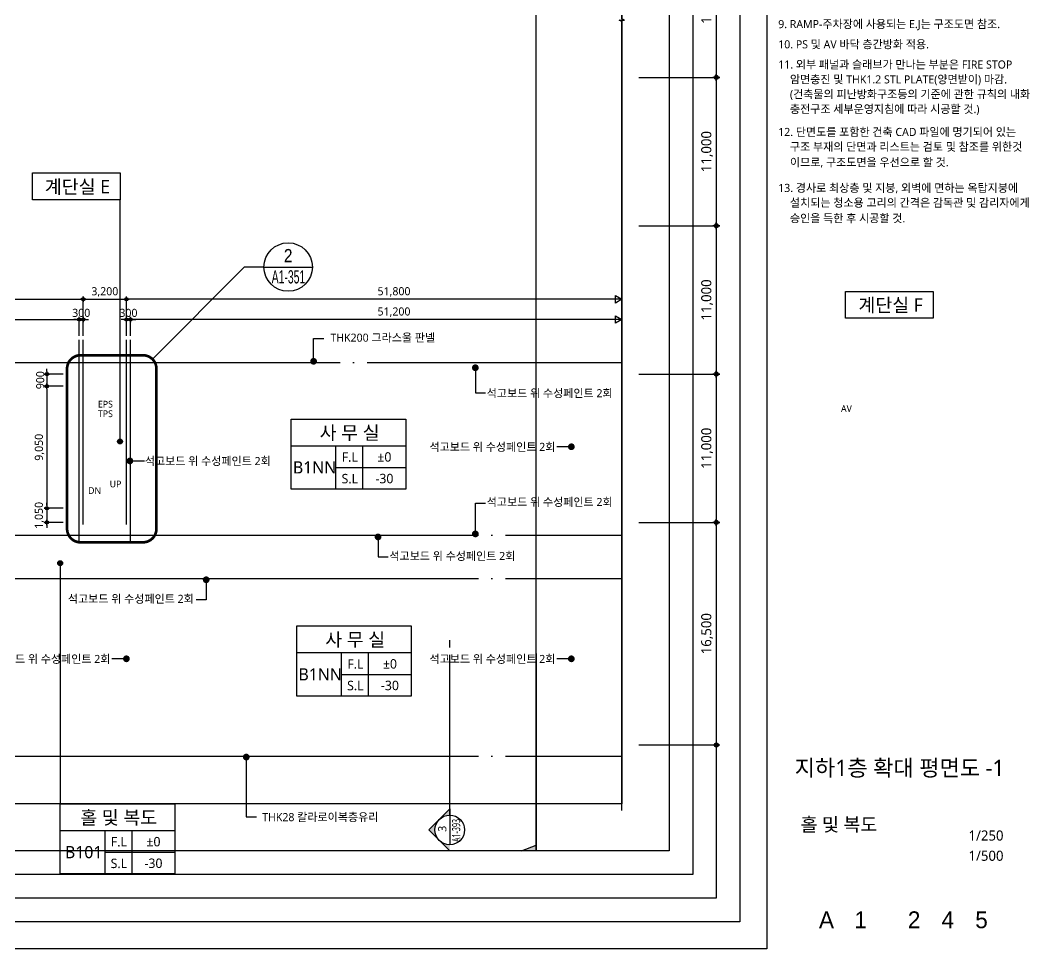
# Model space of a CAD drawing. Header units: millimetres. Extents: x 45782458 to 46215946, y 191740 to 1509539.
# Drawn here: x 45922352 to 45997585, y 1055740 to 1124590 of the extents above; entities that cross this region are included whole.
import ezdxf
from ezdxf.enums import TextEntityAlignment as Align

# ---------------------------------------------------------------- set-up
doc = ezdxf.new("R2010")
doc.units = ezdxf.units.MM
doc.header["$LTSCALE"] = 1000
doc.header["$MEASUREMENT"] = 0
doc.header["$PDSIZE"] = -10
for name, pattern in [('ACAD_ISO03W100', [30, 12, -18]), ('CEN', [62, 60, -1, 0, -1]), ('SYM$0$DASHDOT', [1, 0.5, -0.25, 0, -0.25])]:
    doc.linetypes.add(name, pattern=pattern)
doc.layers.get('0').update_dxf_attribs({"linetype": 'CONTINUOUS'})
doc.layers.get('Defpoints').update_dxf_attribs({"color": 171, "linetype": 'CONTINUOUS'})
for name, color, linetype in [('cen', 14, 'CONTINUOUS'), ('Center(AR)', 30, 'CEN'), ('DIM', 7, 'CONTINUOUS'), ('LED', 7, 'CONTINUOUS'), ('NDIM', 7, 'CONTINUOUS'), ('SYM', 7, 'CONTINUOUS'), ('TEXT(MIN)', 7, 'CONTINUOUS'), ('TEXT(노트)', 7, 'CONTINUOUS'), ('TEXT(실명)', 3, 'CONTINUOUS'), ('TEXT-TITLE', 6, 'CONTINUOUS'), ('TEXT-기입', 6, 'CONTINUOUS'), ('TITLE', 7, 'CONTINUOUS'), ('구간정리', 6, 'CONTINUOUS'), ('구간정리-TEXT', 3, 'CONTINUOUS')]:
    doc.layers.add(name, color=color, linetype=linetype)
doc.layers.add('VE변경사항적용-20220616', color=10, linetype='CONTINUOUS', plot=False)
doc.styles.add('CGS', font='cgse', dxfattribs={"bigfont": 'cgs'})
doc.styles.add('SYM$0$ARIAL', font='arial.ttf')
doc.styles.add('SYM$0$돋움', font='', dxfattribs={"width": 0.9})
doc.styles.add('TE', font='malgun_0.ttf')
doc.styles.add('나눔바른고딕', font='NanumBarunGothic.ttf')
doc.styles.get('SYM$0$돋움').set_extended_font_data('Dotum')
doc.dimstyles.new('BA', dxfattribs={"dimscale": 500, "dimtxt": 3, "dimasz": 1, "dimexe": 1, "dimexo": 5, "dimgap": 0.9, "dimtad": 1, "dimdec": 0, "dimdsep": 46, "dimlunit": 6, "dimtxsty": 'TE', "dimblk": 'DDD', "dimcen": 2.5, "dimclrd": 256, "dimclre": 256, "dimclrt": 3, "dimazin": 2, "dimtfac": 1, "dimtdec": 0, "dimtix": 1, "dimtmove": 2, "dimatfit": 3, "dimldrblk": 'DDD', "dimfxl": 1, "dimtolj": 1, "dimtzin": 0, "dimarcsym": 2})
doc.dimstyles.new('NDIM 1200', dxfattribs={"dimscale": 500, "dimtxt": 3, "dimasz": 1, "dimexe": 2, "dimexo": 2, "dimgap": 1, "dimtad": 1, "dimdec": 0, "dimdsep": 46, "dimtxsty": 'CGS', "dimblk": 'DOT0', "dimcen": 1, "dimdle": 8, "dimclrd": 2, "dimclre": 2, "dimclrt": 2, "dimadec": 0, "dimazin": 0, "dimtfac": 1, "dimtdec": 0, "dimtix": 1, "dimtmove": 2, "dimatfit": 3, "dimldrblk": 'DOT0', "dimfxl": 1, "dimtolj": 1, "dimtzin": 0, "dimlwd": -1, "dimlwe": -1, "dimarcsym": 0})

# ---------------------------------------------------------------- blocks, each defined once
blk = doc.blocks.new('A$C51E23882')
at = {"layer": 'TITLE'}
blk.add_lwpolyline([(8500, 0), (0, 0), (0, 5200), (8500, 5200)], close=True, dxfattribs=at)
for points in [[(8500, 3200), (0, 3200)], [(3300, 3200), (3300, 0)], [(5300, 3200), (5300, 0)], [(3300, 1600), (8500, 1600)]]:
    blk.add_lwpolyline(points, dxfattribs=at)
at = {"layer": 'TITLE', "style": '나눔바른고딕'}
for s, p in [('F.L', (4352, 2378)), ('S.L', (4352, 778))]:
    blk.add_text(s, height=700, dxfattribs=at).set_placement(p, align=Align.MIDDLE)
blk = doc.blocks.new('A$C31C7260E')
at = {"layer": 'TITLE'}
for points in [[(0, 0), (0, 4000), (13000, 4000), (13000, 0)], [(13000, 0), (0, 0)]]:
    blk.add_lwpolyline(points, dxfattribs=at)
blk = doc.blocks.new('DDD')
at = {"layer": 'DIM', "color": 0}
for p, q in [((-1, 0), (1, 0)), ((0, -1), (0, 1))]:
    blk.add_line(p, q, dxfattribs=at)
for radius in [0.6, 0.3]:
    blk.add_circle((0, 0), radius, dxfattribs=at)
blk = doc.blocks.new('*D525')
at = {"layer": 'Defpoints', "color": 0, "ltscale": 0.4, "transparency": 16777216}
for p in [(45966972, 1087351), (45966972, 1070851), (45973972, 1070851)]:
    blk.add_point(p, dxfattribs=at)
at = {"layer": 'NDIM', "lineweight": -2, "ltscale": 0.4, "transparency": 16777216}
for p, q in [((45968222, 1087351), (45974222, 1087351)), ((45973972, 1087101), (45973972, 1071101)), ((45968222, 1070851), (45974222, 1070851))]:
    blk.add_line(p, q, dxfattribs=at)
at = {"layer": 'NDIM', "lineweight": -2, "ltscale": 0.4, "transparency": 16777216, "xscale": 250, "yscale": 250, "zscale": 250}
for p, rotation in [((45973972, 1087351), 90), ((45973972, 1070851), 270)]:
    blk.add_blockref('DDD', p, dxfattribs=dict(at, rotation=rotation))
at = {"layer": 'NDIM', "color": 3, "ltscale": 0.4, "transparency": 16777216, "insert": (45973295, 1079101), "char_height": 750, "attachment_point": 5, "rotation": 90, "style": 'TE'}
blk.add_mtext('\\A1;16,500', dxfattribs=at)
blk = doc.blocks.new('*D526')
at = {"layer": 'Defpoints', "color": 0, "ltscale": 0.4, "transparency": 16777216}
for p in [(45966972, 1098351), (45966972, 1087351), (45973972, 1087351)]:
    blk.add_point(p, dxfattribs=at)
at = {"layer": 'NDIM', "lineweight": -2, "ltscale": 0.4, "transparency": 16777216}
for p, q in [((45968222, 1098351), (45974222, 1098351)), ((45973972, 1098101), (45973972, 1087601)), ((45968222, 1087351), (45974222, 1087351))]:
    blk.add_line(p, q, dxfattribs=at)
at = {"layer": 'NDIM', "lineweight": -2, "ltscale": 0.4, "transparency": 16777216, "xscale": 250, "yscale": 250, "zscale": 250}
for p, rotation in [((45973972, 1098351), 90), ((45973972, 1087351), 270)]:
    blk.add_blockref('DDD', p, dxfattribs=dict(at, rotation=rotation))
at = {"layer": 'NDIM', "color": 3, "ltscale": 0.4, "transparency": 16777216, "insert": (45973295, 1092851), "char_height": 750, "attachment_point": 5, "rotation": 90, "style": 'TE'}
blk.add_mtext('\\A1;11,000', dxfattribs=at)
blk = doc.blocks.new('*D527')
at = {"layer": 'Defpoints', "color": 0, "ltscale": 0.4, "transparency": 16777216}
for p in [(45966972, 1109351), (45966972, 1098351), (45973972, 1098351)]:
    blk.add_point(p, dxfattribs=at)
at = {"layer": 'NDIM', "lineweight": -2, "ltscale": 0.4, "transparency": 16777216}
for p, q in [((45968222, 1109351), (45974222, 1109351)), ((45973972, 1109101), (45973972, 1098601)), ((45968222, 1098351), (45974222, 1098351))]:
    blk.add_line(p, q, dxfattribs=at)
at = {"layer": 'NDIM', "lineweight": -2, "ltscale": 0.4, "transparency": 16777216, "xscale": 250, "yscale": 250, "zscale": 250}
for p, rotation in [((45973972, 1109351), 90), ((45973972, 1098351), 270)]:
    blk.add_blockref('DDD', p, dxfattribs=dict(at, rotation=rotation))
at = {"layer": 'NDIM', "color": 3, "ltscale": 0.4, "transparency": 16777216, "insert": (45973295, 1103851), "char_height": 750, "attachment_point": 5, "rotation": 90, "style": 'TE'}
blk.add_mtext('\\A1;11,000', dxfattribs=at)
blk = doc.blocks.new('*D528')
at = {"layer": 'Defpoints', "color": 0, "ltscale": 0.4, "transparency": 16777216}
for p in [(45966972, 1120351), (45966972, 1109351), (45973972, 1109351)]:
    blk.add_point(p, dxfattribs=at)
at = {"layer": 'NDIM', "lineweight": -2, "ltscale": 0.4, "transparency": 16777216}
for p, q in [((45968222, 1120351), (45974222, 1120351)), ((45973972, 1120101), (45973972, 1109601)), ((45968222, 1109351), (45974222, 1109351))]:
    blk.add_line(p, q, dxfattribs=at)
at = {"layer": 'NDIM', "lineweight": -2, "ltscale": 0.4, "transparency": 16777216, "xscale": 250, "yscale": 250, "zscale": 250}
for p, rotation in [((45973972, 1120351), 90), ((45973972, 1109351), 270)]:
    blk.add_blockref('DDD', p, dxfattribs=dict(at, rotation=rotation))
at = {"layer": 'NDIM', "color": 3, "ltscale": 0.4, "transparency": 16777216, "insert": (45973295, 1114851), "char_height": 750, "attachment_point": 5, "rotation": 90, "style": 'TE'}
blk.add_mtext('\\A1;11,000', dxfattribs=at)
blk = doc.blocks.new('*D529')
at = {"layer": 'Defpoints', "color": 0, "ltscale": 0.4, "transparency": 16777216}
for p in [(45966972, 1131351), (45966972, 1120351), (45973972, 1120351)]:
    blk.add_point(p, dxfattribs=at)
at = {"layer": 'NDIM', "lineweight": -2, "ltscale": 0.4, "transparency": 16777216}
for p, q in [((45968222, 1131351), (45974222, 1131351)), ((45973972, 1131101), (45973972, 1120601)), ((45968222, 1120351), (45974222, 1120351))]:
    blk.add_line(p, q, dxfattribs=at)
at = {"layer": 'NDIM', "lineweight": -2, "ltscale": 0.4, "transparency": 16777216, "xscale": 250, "yscale": 250, "zscale": 250}
for p, rotation in [((45973972, 1131351), 90), ((45973972, 1120351), 270)]:
    blk.add_blockref('DDD', p, dxfattribs=dict(at, rotation=rotation))
at = {"layer": 'NDIM', "color": 3, "ltscale": 0.4, "transparency": 16777216, "insert": (45973295, 1125851), "char_height": 750, "attachment_point": 5, "rotation": 90, "style": 'TE'}
blk.add_mtext('\\A1;11,000', dxfattribs=at)
blk = doc.blocks.new('*D651')
at = {"layer": 'Defpoints', "color": 0, "ltscale": 0.4, "transparency": 16777216}
for p in [(45927022, 1103901), (45897972, 1100901), (45927022, 1100901)]:
    blk.add_point(p, dxfattribs=at)
at = {"layer": 'NDIM', "lineweight": -2, "ltscale": 0.4, "transparency": 16777216}
for p, q in [((45897972, 1101201), (45897972, 1104101)), ((45898172, 1103901), (45926822, 1103901)), ((45927022, 1101201), (45927022, 1104101))]:
    blk.add_line(p, q, dxfattribs=at)
at = {"layer": 'NDIM', "lineweight": -2, "ltscale": 0.4, "transparency": 16777216, "xscale": 200, "yscale": 200, "zscale": 200, "rotation": 180}
blk.add_blockref('DDD', (45897972, 1103901), dxfattribs=at)
at = {"layer": 'NDIM', "lineweight": -2, "ltscale": 0.4, "transparency": 16777216, "xscale": 200, "yscale": 200, "zscale": 200}
blk.add_blockref('DDD', (45927022, 1103901), dxfattribs=at)
at = {"layer": 'NDIM', "color": 3, "ltscale": 0.4, "transparency": 16777216, "insert": (45912497, 1104442), "char_height": 600, "attachment_point": 5, "style": 'TE'}
blk.add_mtext('\\A1;29,050', dxfattribs=at)
blk = doc.blocks.new('*D653')
at = {"layer": 'Defpoints', "color": 0, "ltscale": 0.4, "transparency": 16777216}
for p in [(45926722, 1102401), (45904422, 1100901), (45926722, 1100901)]:
    blk.add_point(p, dxfattribs=at)
at = {"layer": 'NDIM', "lineweight": -2, "ltscale": 0.4, "transparency": 16777216}
for p, q in [((45904422, 1101201), (45904422, 1102601)), ((45904622, 1102401), (45926522, 1102401)), ((45926722, 1101201), (45926722, 1102601))]:
    blk.add_line(p, q, dxfattribs=at)
at = {"layer": 'NDIM', "lineweight": -2, "ltscale": 0.4, "transparency": 16777216, "xscale": 200, "yscale": 200, "zscale": 200, "rotation": 180}
blk.add_blockref('DDD', (45904422, 1102401), dxfattribs=at)
at = {"layer": 'NDIM', "lineweight": -2, "ltscale": 0.4, "transparency": 16777216, "xscale": 200, "yscale": 200, "zscale": 200}
blk.add_blockref('DDD', (45926722, 1102401), dxfattribs=at)
at = {"layer": 'NDIM', "color": 3, "ltscale": 0.4, "transparency": 16777216, "insert": (45915572, 1102942), "char_height": 600, "attachment_point": 5, "style": 'TE'}
blk.add_mtext('\\A1;22,300', dxfattribs=at)
blk = doc.blocks.new('*D654')
at = {"layer": 'Defpoints', "color": 0, "ltscale": 0.4, "transparency": 16777216}
for p in [(45927022, 1102401), (45926722, 1100901), (45927022, 1100901)]:
    blk.add_point(p, dxfattribs=at)
at = {"layer": 'NDIM', "lineweight": -2, "ltscale": 0.4, "transparency": 16777216}
for p, q in [((45926522, 1102401), (45926322, 1102401)), ((45926722, 1101201), (45926722, 1102601)), ((45926722, 1102401), (45927022, 1102401)), ((45927022, 1101201), (45927022, 1102601)), ((45927222, 1102401), (45927422, 1102401))]:
    blk.add_line(p, q, dxfattribs=at)
at = {"layer": 'NDIM', "lineweight": -2, "ltscale": 0.4, "transparency": 16777216, "xscale": 200, "yscale": 200, "zscale": 200}
blk.add_blockref('DDD', (45926722, 1102401), dxfattribs=at)
at = {"layer": 'NDIM', "lineweight": -2, "ltscale": 0.4, "transparency": 16777216, "xscale": 200, "yscale": 200, "zscale": 200, "rotation": 180}
blk.add_blockref('DDD', (45927022, 1102401), dxfattribs=at)
at = {"layer": 'NDIM', "color": 3, "ltscale": 0.4, "transparency": 16777216, "insert": (45926872, 1102891), "char_height": 600, "attachment_point": 5, "style": 'TE'}
blk.add_mtext('\\A1;300', dxfattribs=at)
blk = doc.blocks.new('*D655')
at = {"layer": 'Defpoints', "color": 0, "ltscale": 0.4, "transparency": 16777216}
for p in [(45930222, 1103901), (45927022, 1100901), (45930222, 1100901)]:
    blk.add_point(p, dxfattribs=at)
at = {"layer": 'NDIM', "lineweight": -2, "ltscale": 0.4, "transparency": 16777216}
for p, q in [((45927022, 1101201), (45927022, 1104101)), ((45927222, 1103901), (45930022, 1103901)), ((45930222, 1101201), (45930222, 1104101))]:
    blk.add_line(p, q, dxfattribs=at)
at = {"layer": 'NDIM', "lineweight": -2, "ltscale": 0.4, "transparency": 16777216, "xscale": 200, "yscale": 200, "zscale": 200, "rotation": 180}
blk.add_blockref('DDD', (45927022, 1103901), dxfattribs=at)
at = {"layer": 'NDIM', "lineweight": -2, "ltscale": 0.4, "transparency": 16777216, "xscale": 200, "yscale": 200, "zscale": 200}
blk.add_blockref('DDD', (45930222, 1103901), dxfattribs=at)
at = {"layer": 'NDIM', "color": 3, "ltscale": 0.4, "transparency": 16777216, "insert": (45928622, 1104442), "char_height": 600, "attachment_point": 5, "style": 'TE'}
blk.add_mtext('\\A1;3,200', dxfattribs=at)
blk = doc.blocks.new('*D656')
at = {"layer": 'Defpoints', "color": 0, "ltscale": 0.4, "transparency": 16777216}
for p in [(45930522, 1102401), (45930222, 1100901), (45930522, 1100901)]:
    blk.add_point(p, dxfattribs=at)
at = {"layer": 'NDIM', "lineweight": -2, "ltscale": 0.4, "transparency": 16777216}
for p, q in [((45930022, 1102401), (45929822, 1102401)), ((45930222, 1101201), (45930222, 1102601)), ((45930222, 1102401), (45930522, 1102401)), ((45930522, 1101201), (45930522, 1102601)), ((45930722, 1102401), (45930922, 1102401))]:
    blk.add_line(p, q, dxfattribs=at)
at = {"layer": 'NDIM', "lineweight": -2, "ltscale": 0.4, "transparency": 16777216, "xscale": 200, "yscale": 200, "zscale": 200}
blk.add_blockref('DDD', (45930222, 1102401), dxfattribs=at)
at = {"layer": 'NDIM', "lineweight": -2, "ltscale": 0.4, "transparency": 16777216, "xscale": 200, "yscale": 200, "zscale": 200, "rotation": 180}
blk.add_blockref('DDD', (45930522, 1102401), dxfattribs=at)
at = {"layer": 'NDIM', "color": 3, "ltscale": 0.4, "transparency": 16777216, "insert": (45930372, 1102891), "char_height": 600, "attachment_point": 5, "style": 'TE'}
blk.add_mtext('\\A1;300', dxfattribs=at)
blk = doc.blocks.new('sadnjfknkfggfhfgh')
at = {"layer": 'TEXT(MIN)'}
for points in [[(43152817, 1561090), (43187500, 1561090)], [(43158517, 1561090), (43158517, 1538590)], [(43169917, 1561090), (43169917, 1538590)], [(43175917, 1561090), (43175917, 1538590)], [(43181917, 1561090), (43181917, 1538590)], [(43152817, 1558590), (43187500, 1558590)], [(43152817, 1556090), (43187500, 1556090)], [(43152817, 1553590), (43187500, 1553590)], [(43152817, 1551090), (43187500, 1551090)], [(43152817, 1548590), (43187500, 1548590)], [(43152817, 1546090), (43187500, 1546090)], [(43152817, 1543590), (43187500, 1543590)], [(43152817, 1541090), (43187500, 1541090)], [(43152817, 1538590), (43187500, 1538590)]]:
    blk.add_lwpolyline(points, dxfattribs=at)
at = {"layer": 'VE변경사항적용-20220616', "linetype": 'ACAD_ISO03W100'}
for points in [[(43169553, 1561457, 0.5205671), (43170553, 1561457, 0.5205671), (43171553, 1561457, 0.5205671), (43172553, 1561457, 0.5205671), (43173553, 1561457, 0.5205671), (43174553, 1561457, 0.5205671), (43175553, 1561457, 0.5205671), (43176324, 1561686, 0.5205671), (43176324, 1562686, 0.5205671), (43176324, 1563686, 0.5205671), (43175411, 1563773, 0.5205671), (43174411, 1563773, 0.5205671), (43173411, 1563773, 0.5205671), (43172411, 1563773, 0.5205671), (43171411, 1563773, 0.5205671), (43170411, 1563773, 0.5205671), (43169553, 1563630, 0.5205671), (43169553, 1562630, 0.5205671)], [(43176283, 1538961, 0.5205671), (43177283, 1538961, 0.5205671), (43178283, 1538961, 0.5205671), (43179283, 1538961, 0.5205671), (43180283, 1538961, 0.5205671), (43181283, 1538961, 0.5205671), (43181611, 1539632, 0.5205671), (43181611, 1540632, 0.5205671), (43181611, 1541632, 0.5205671), (43181611, 1542632, 0.5205671), (43181611, 1543632, 0.5205671), (43181611, 1544632, 0.5205671), (43181611, 1545632, 0.5205671), (43181611, 1546632, 0.5205671), (43181611, 1547632, 0.5205671), (43181611, 1548632, 0.5205671), (43181611, 1549632, 0.5205671), (43181611, 1550632, 0.5205671), (43181611, 1551632, 0.5205671), (43181611, 1552632, 0.5205671), (43181611, 1553632, 0.5205671), (43181611, 1554632, 0.5205671), (43181611, 1555632, 0.5205671), (43181611, 1556632, 0.5205671), (43181611, 1557632, 0.5205671), (43181186, 1558208, 0.5205671), (43180186, 1558208, 0.5205671), (43179186, 1558208, 0.5205671), (43178186, 1558208, 0.5205671), (43177186, 1558208, 0.5205671), (43176283, 1558111, 0.5205671), (43176283, 1557111, 0.5205671), (43176283, 1556111, 0.5205671), (43176283, 1555111, 0.5205671), (43176283, 1554111, 0.5205671), (43176283, 1553111, 0.5205671), (43176283, 1552111, 0.5205671), (43176283, 1551111, 0.5205671), (43176283, 1550111, 0.5205671), (43176283, 1549111, 0.5205671), (43176283, 1548111, 0.5205671), (43176283, 1547111, 0.5205671), (43176283, 1546111, 0.5205671), (43176283, 1545111, 0.5205671), (43176283, 1544111, 0.5205671), (43176283, 1543111, 0.5205671), (43176283, 1542111, 0.5205671), (43176283, 1541111, 0.5205671), (43176283, 1540111, 0.5205671)]]:
    blk.add_lwpolyline(points, format="xyb", close=True, dxfattribs=at)
at = {"layer": 'TEXT(MIN)', "style": '나눔바른고딕'}
for s, p in [('1. 각 층의 F.L은 창고 내부 바닥마감면을 기준으로 하며', (43151304, 1564928)), ('GL.±0은 대지 진입레벨 FH:66.41를 기준으로 함.', (43153044, 1562728)), ('2. 각 층 창고와 주차장간의 F.L은 높이차이 1,100㎜를', (43151304, 1536398)), ('기준으로 하며, 추후 창고 운영 및 접안방식 등에 따라', (43153044, 1534198)), ('변동될 수 있으므로, 반드시 감독관 및 감리자의 승인을', (43153044, 1531998)), ('득한 후 시공할 것.', (43153044, 1529798)), ('3. 서로 다른 바닥마감이 만나는 모든 곳에는 재료분리대', (43151304, 1525928)), ('를 설치할 것.', (43153044, 1523728)), ('4. 거실의 용도로 사용되는 실 내부의 석고보드부분 도장', (43151304, 1519928)), ('공사시 ALL PUTTY후 도장할 것(천장 마감높이+200)', (43153044, 1517728)), ('(홀, 복도, 사무실, 휴게실 외)', (43153044, 1515528)), ('5. 모든 내장재는 법적 기준에 맞는 불연 및 방염자재를', (43151304, 1510928)), ('사용할 것.', (43153044, 1508728)), ('6. ELEV. 화장실 등 시공상황에 따라 영향을 받을 수 있는', (43151304, 1504928)), ('공정은 시공전 SHOP DWG를 감독관 및 감리자에게', (43153044, 1502728)), ('제출하고 승인을 득한 후 시공할 것.', (43153044, 1500528)), ('7. 전기, 기계 설비용 등 OPEN부분은 담당자와 협의하고', (43151304, 1496928)), ('시멘트몰탈 또는 방화충진재로 처리 후 감리자의', (43153044, 1494728)), ('승인을 득할 것.', (43153044, 1492528)), ('8. 휴게실, 사무실, 사무용 창고의 창호 상부에는', (43151304, 1489028)), ('H150×W200 커튼박스 설치.', (43153044, 1486828)), ('9. RAMP-주차장에 사용되는 E.J는 구조도면 참조.', (43151304, 1484028)), ('10. PS 및 AV 바닥 층간방화 적용.', (43151304, 1481028)), ('11. 외부 패널과 슬래브가 만나는 부분은 FIRE STOP', (43151304, 1478028)), ('암면충진 및 THK1.2 STL PLATE(양면받이) 마감.', (43153044, 1475828)), ('(건축물의 피난방화구조등의 기준에 관한 규칙의 내화', (43153044, 1473628)), ('충전구조 세부운영지침에 따라 시공할 것.)', (43153044, 1471428)), ('12. 단면도를 포함한 건축 CAD 파일에 명기되어 있는', (43151304, 1468028)), ('구조 부재의 단면과 리스트는 검토 및 참조를 위한것', (43153044, 1465828)), ('이므로, 구조도면을 우선으로 할 것.', (43153044, 1463528)), ('13. 경사로 최상층 및 지붕, 외벽에 면하는 옥탑지붕에', (43151304, 1459728)), ('설치되는 청소용 고리의 간격은 감독관 및 감리자에게', (43153044, 1457528)), ('승인을 득한 후 시공할 것.', (43153044, 1455228))]:
    blk.add_text(s, height=1200, dxfattribs=at).set_placement(p, align=Align.MIDDLE_LEFT)
for s, height, p in [('구 분', 1000, (43155666, 1559896)), ('주 용 도', 1000, (43164299, 1559896)), ('층고', 1000, (43172962, 1559896)), ('G.L', 1000, (43178962, 1559896)), ('비 고', 1000, (43185143, 1559896)), ('지붕', 900, (43155666, 1557396)), ('주차장기준', 900, (43184845, 1557396)), ('-', 900, (43164289, 1557396)), ('지상5층', 900, (43155666, 1554896)), ('상온창고', 900, (43164289, 1554896)), ('지상4층', 900, (43155666, 1552396)), ('상온창고', 900, (43164070, 1552396)), ('지상3층', 900, (43155666, 1549896)), ('상온창고', 900, (43164070, 1549896)), ('지상2층', 900, (43155666, 1547396)), ('냉동창고', 900, (43164070, 1547396)), ('지상1층', 900, (43155666, 1544896)), ('냉동창고', 900, (43164070, 1544896)), ('지하1층', 900, (43155666, 1542396)), ('사무실, 부대시설', 900, (43164070, 1542396)), ('중층구간', 900, (43184845, 1542396)), ('지하2층', 900, (43155666, 1539896)), ('냉동창고, 기계실 등', 900, (43164070, 1539896))]:
    blk.add_text(s, height=height, dxfattribs=at).set_placement(p, align=Align.MIDDLE_CENTER)
for s, p in [('+51,190', (43181487, 1557396)), ('-', (43175487, 1557396)), ('10,000', (43175487, 1554896)), ('+41,190', (43181487, 1554896)), ('10,000', (43175487, 1552396)), ('+31,190', (43181487, 1552396)), ('10,000', (43175487, 1549896)), ('+21,190', (43181487, 1549896)), ('10,000', (43175487, 1547396)), ('+11,190', (43181487, 1547396)), ('10,000', (43175487, 1544896)), ('+1,190', (43181487, 1544896)), ('5,500', (43175487, 1542396)), ('-4,310', (43181487, 1542396)), ('11,500', (43175487, 1539896)), ('-10,310', (43181487, 1539896))]:
    blk.add_text(s, height=900, dxfattribs=at).set_placement(p, align=Align.MIDDLE_RIGHT)
blk = doc.blocks.new('DOT0')
blk.add_line((-3, 0), (3, 0))
at = {"color": 6}
blk.add_circle((0, 0), 0.75, dxfattribs=at)
blk = doc.blocks.new('*D1056')
at = {"layer": 'Defpoints', "color": 0, "ltscale": 0.4, "transparency": 16777216}
for p in [(45925822, 1088401), (45924322, 1087351), (45925822, 1087351)]:
    blk.add_point(p, dxfattribs=at)
at = {"layer": 'NDIM', "lineweight": -2, "ltscale": 0.4, "transparency": 16777216}
for p, q in [((45924322, 1088601), (45924322, 1088801)), ((45925522, 1088401), (45924122, 1088401)), ((45924322, 1088401), (45924322, 1087351)), ((45925522, 1087351), (45924122, 1087351)), ((45924322, 1087151), (45924322, 1086951))]:
    blk.add_line(p, q, dxfattribs=at)
at = {"layer": 'NDIM', "lineweight": -2, "ltscale": 0.4, "transparency": 16777216, "xscale": 200, "yscale": 200, "zscale": 200}
for p, rotation in [((45924322, 1088401), 270), ((45924322, 1087351), 90)]:
    blk.add_blockref('DDD', p, dxfattribs=dict(at, rotation=rotation))
at = {"layer": 'NDIM', "color": 3, "ltscale": 0.4, "transparency": 16777216, "insert": (45923780, 1087876), "char_height": 600, "attachment_point": 5, "rotation": 90, "style": 'TE'}
blk.add_mtext('\\A1;1,050', dxfattribs=at)
blk = doc.blocks.new('*D1057')
at = {"layer": 'Defpoints', "color": 0, "ltscale": 0.4, "transparency": 16777216}
for p in [(45925822, 1097451), (45924322, 1088401), (45925822, 1088401)]:
    blk.add_point(p, dxfattribs=at)
at = {"layer": 'NDIM', "lineweight": -2, "ltscale": 0.4, "transparency": 16777216}
for p, q in [((45925522, 1097451), (45924122, 1097451)), ((45924322, 1097251), (45924322, 1088601)), ((45925522, 1088401), (45924122, 1088401))]:
    blk.add_line(p, q, dxfattribs=at)
at = {"layer": 'NDIM', "lineweight": -2, "ltscale": 0.4, "transparency": 16777216, "xscale": 200, "yscale": 200, "zscale": 200}
for p, rotation in [((45924322, 1097451), 90), ((45924322, 1088401), 270)]:
    blk.add_blockref('DDD', p, dxfattribs=dict(at, rotation=rotation))
at = {"layer": 'NDIM', "color": 3, "ltscale": 0.4, "transparency": 16777216, "insert": (45923782, 1092926), "char_height": 600, "attachment_point": 5, "rotation": 90, "style": 'TE'}
blk.add_mtext('\\A1;9,050', dxfattribs=at)
blk = doc.blocks.new('*D1058')
at = {"layer": 'Defpoints', "color": 0, "ltscale": 0.4, "transparency": 16777216}
for p in [(45925822, 1098351), (45924322, 1097451), (45925822, 1097451)]:
    blk.add_point(p, dxfattribs=at)
at = {"layer": 'NDIM', "lineweight": -2, "ltscale": 0.4, "transparency": 16777216}
for p, q in [((45924322, 1098551), (45924322, 1098751)), ((45925522, 1098351), (45924122, 1098351)), ((45924322, 1098351), (45924322, 1097451)), ((45925522, 1097451), (45924122, 1097451)), ((45924322, 1097251), (45924322, 1097051))]:
    blk.add_line(p, q, dxfattribs=at)
at = {"layer": 'NDIM', "lineweight": -2, "ltscale": 0.4, "transparency": 16777216, "xscale": 200, "yscale": 200, "zscale": 200}
for p, rotation in [((45924322, 1098351), 270), ((45924322, 1097451), 90)]:
    blk.add_blockref('DDD', p, dxfattribs=dict(at, rotation=rotation))
at = {"layer": 'NDIM', "color": 3, "ltscale": 0.4, "transparency": 16777216, "insert": (45923832, 1097901), "char_height": 600, "attachment_point": 5, "rotation": 90, "style": 'TE'}
blk.add_mtext('\\A1;900', dxfattribs=at)
blk = doc.blocks.new('SYM$0$det-tar-wi')
at = {"layer": '구간정리', "ltscale": 0.2}
blk.add_line((0, 0), (11, 0), dxfattribs=at)
blk.add_circle((5.5, 0), 5.5, dxfattribs=at)
at = {"layer": '구간정리-TEXT', "color": 3, "style": 'SYM$0$ARIAL'}
blk.add_attdef('2', text='', height=3, dxfattribs=at).set_placement((5.5, 2.58), align=Align.MIDDLE_CENTER)
at = {"layer": '구간정리-TEXT', "color": 3, "style": 'SYM$0$ARIAL', "width": 0.6}
blk.add_attdef('A1.00', text='', height=3, dxfattribs=at).set_placement((5.57, -2.22), align=Align.MIDDLE_CENTER)

msp = doc.modelspace()

# ---------------------------------------------------------------- hatches: boundary and pattern name
at = {"layer": 'LED'}
h = msp.add_hatch(color=256, dxfattribs=at)
h.dxf.hatch_style = 1
edge = h.paths.add_edge_path()
edge.add_arc((45929747.5, 1093351.3), 180, -180, 180)
h = msp.add_hatch(color=256, dxfattribs=at)
h.dxf.hatch_style = 1
edge = h.paths.add_edge_path()
edge.add_arc((45925312.6, 1084333.7), 180, 180, 540, ccw=False)
at = {"layer": 'SYM'}
h = msp.add_hatch(color=256, dxfattribs=at)
h.paths.add_polyline_path([(45952647.8, 1064545.8), (45953425.7, 1065323.6, 0.4142136), (45953425.7, 1063768)])
h.paths.add_polyline_path([(45953425.7, 1065323.6), (45954203.5, 1066101.4), (45954203.5, 1065645.8, 0.1989124)])
h.paths.add_polyline_path([(45953425.7, 1063768, 0.1989124), (45954203.5, 1063445.8), (45954203.5, 1062990.2)])
msp.add_hatch(color=256, dxfattribs=at).paths.add_polyline_path([(45959513.3, 1062990.2), (45960613.3, 1063430.2), (45960613.3, 1062990.2)])

# ---------------------------------------------------------------- linework, layer by layer
msp.add_line((45954203.5, 1065645.8), (45954203.5, 1063445.8))
at = {"ltscale": 10000}
for points in [[(45929747.5, 1093351.3), (45929747.5, 1111265.5)], [(45925312.6, 1084333.7), (45925312.6, 1066490.2)]]:
    msp.add_lwpolyline(points, dxfattribs=at)
at = {"color": 6}
for points in [[(45966972.4, 1103901.3), (45966492.4, 1103624.2), (45966492.4, 1104178.5)], [(45966972.2, 1102401.3), (45966492.2, 1102124.2), (45966492.2, 1102678.5)]]:
    msp.add_lwpolyline(points, close=True, dxfattribs=at)
at = {"layer": 'cen', "ltscale": 10000}
for p, q in [((45927022.3, 1087201.3), (45927022.3, 1100901.3)), ((45930222.3, 1087201.3), (45930222.3, 1100901.3))]:
    msp.add_line(p, q, dxfattribs=at)
at = {"layer": 'Center(AR)'}
for p, q in [((45926722.3, 1085901.3), (45926722.3, 1100901.3)), ((45930522.3, 1085901.3), (45930522.3, 1100901.3)), ((45886072.3, 1099201.3), (45966972.3, 1099201.3)), ((45896334.8, 1086401.3), (45966972.3, 1086401.3)), ((45896334.8, 1083201.3), (45966972.3, 1083201.3)), ((45896334.8, 1070026.3), (45966972.3, 1070026.3))]:
    msp.add_line(p, q, dxfattribs=at)
at = {"layer": 'Defpoints'}
msp.add_line((45960613.3, 1062990.2), (45960613.3, 1185801.4), dxfattribs=at)
for points in [[(45977722.3, 1055740.2), (45801022.3, 1055740.2), (45801022.3, 1193440.2), (45977722.3, 1193440.2)], [(45975722.3, 1057740.2), (45803022.3, 1057740.2), (45803022.3, 1191440.2), (45975722.3, 1191440.2)], [(45973972.3, 1059490.2), (45804772.3, 1059490.2), (45804772.3, 1189690.2), (45973972.3, 1189690.2)], [(45972222.3, 1061240.2), (45806522.3, 1061240.2), (45806522.3, 1187940.2), (45972222.3, 1187940.2)], [(45970472.3, 1062990.2), (45808272.3, 1062990.2), (45808272.3, 1186190.2), (45970472.3, 1186190.2)], [(45966972.3, 1066490.2), (45811772.3, 1066490.2), (45811772.3, 1182690.2), (45966972.3, 1182690.2)], [(45966972.3, 1066490.2), (45824022.3, 1066490.2), (45824022.3, 1182690.2), (45966972.3, 1182690.2)]]:
    msp.add_lwpolyline(points, close=True, dxfattribs=at)
at = {"layer": 'LED', "ltscale": 10000}
for p, q in [((45944104, 1100981.8), (45944858.1, 1100981.8)), ((45956100.9, 1096951), (45956854.9, 1096951)), ((45956100.9, 1088783.9), (45956854.9, 1088783.9)), ((45948884.1, 1084789.6), (45949638.2, 1084789.6)), ((45936138.3, 1081613.1), (45935384.2, 1081613.1)), ((45939111.3, 1065514.7), (45939865.4, 1065514.7))]:
    msp.add_line(p, q, dxfattribs=at)
at = {"layer": 'LED'}
for centre in [(45929747.5, 1093351.3), (45925312.6, 1084333.7)]:
    msp.add_circle(centre, 180, dxfattribs=at)
at = {"layer": 'NDIM', "ltscale": 0.4}
for p, q in [((45966972.4, 1103901.3), (45930422.3, 1103901.3)), ((45966972.4, 1102401.3), (45930722.3, 1102401.3))]:
    msp.add_line(p, q, dxfattribs=at)
at = {"layer": 'SYM'}
for p, q in [((45954203.5, 1078081.1), (45954203.5, 1078631.1)), ((45954203.5, 1078081.1), (45954203.5, 1078631.1)), ((45960613.3, 1078190.2), (45960613.3, 1078740.2)), ((45960613.3, 1078190.2), (45960613.3, 1078740.2)), ((45954203.5, 1065645.8), (45954203.5, 1077531.1)), ((45960613.3, 1077640.2), (45960613.3, 1062990.2)), ((45954203.5, 1066101.4), (45952647.8, 1064545.8)), ((45954203.5, 1066101.4), (45954203.5, 1065645.8)), ((45954203.5, 1062990.2), (45952647.8, 1064545.8)), ((45959513.3, 1062990.2), (45960613.3, 1063430.2))]:
    msp.add_line(p, q, dxfattribs=at)
at = {"layer": 'SYM', "color": 8}
msp.add_lwpolyline([(45966972.3, 1065990.2), (45966972.4, 1124490.2), (45966772.3, 1124590.2), (45967172.3, 1124590.2), (45966972.3, 1124690.2), (45966972.3, 1183190.2)], dxfattribs=at)
at = {"layer": 'SYM'}
msp.add_circle((45954203.5, 1064545.8), 1100, dxfattribs=at)
at = {"layer": '구간정리', "ltscale": 0.2}
msp.add_lwpolyline([(45932147.3, 1099465.5), (45938983.2, 1106301.3), (45940418.4, 1106301.3)], dxfattribs=at)
at = {"layer": '구간정리', "linetype": 'SYM$0$DASHDOT', "ltscale": 2, "const_width": 200}
msp.add_lwpolyline([(45931447.3, 1085876.3), (45926822.3, 1085876.3, -0.4142136), (45925822.3, 1086876.3), (45925822.3, 1098751.3, -0.4142136), (45926822.3, 1099751.3), (45931447.3, 1099751.3, -0.4142136), (45932447.3, 1098751.3), (45932447.3, 1086876.3, -0.4142136)], format="xyb", close=True, dxfattribs=at)

# ---------------------------------------------------------------- block references
at = {"xscale": 0.5, "yscale": 0.5, "zscale": 0.5}
for name, p in [('sadnjfknkfggfhfgh', (24402910.6, 382295.1)), ('A$C31C7260E', (45923247.5, 1111265.5)), ('A$C31C7260E', (45983564.3, 1102489))]:
    msp.add_blockref(name, p, dxfattribs=at)
for p in [(45942440.1, 1089820.2), (45942850.5, 1074476.3), (45925312.6, 1061290.2)]:
    msp.add_blockref('A$C51E23882', p)
at = {"layer": '구간정리'}
ref = msp.add_blockref('SYM$0$det-tar-wi', (45940418.4, 1106291.7), dxfattribs=dict(at, xscale=327.2493129700316, yscale=327.2493129700316, zscale=327.2493129700316))
ref.add_attrib('A1.00', 'A1-351', dxfattribs={"layer": '구간정리-TEXT', "color": 3, "height": 981.75, "style": 'SYM$0$돋움', "width": 0.6}).set_placement((45942240.3, 1105564.2), align=Align.MIDDLE_CENTER)
ref.add_attrib('2', '2', dxfattribs={"layer": '구간정리-TEXT', "color": 3, "height": 981.7, "style": 'SYM$0$돋움', "width": 0.9}).set_placement((45942218.3, 1107137.1), align=Align.MIDDLE_CENTER)

# ---------------------------------------------------------------- texts
at = {"layer": 'NDIM', "color": 3, "ltscale": 0.4, "char_height": 600, "attachment_point": 5, "style": 'TE'}
for s, insert in [('\\A1;51,800', (45950067.2, 1104443.3)), ('\\A1;51,200', (45950067.2, 1102943.3))]:
    msp.add_mtext(s, dxfattribs=dict(at, insert=insert))
at = {"layer": 'TEXT(MIN)', "style": '나눔바른고딕'}
for s, p in [('THK200 그라스울 판넬', (45953113.7, 1101054.1)), ('석고보드 위 수성페인트 2회', (45966282, 1096935.3)), ('석고보드 위 수성페인트 2회', (45962038.6, 1092951.6)), ('석고보드 위 수성페인트 2회', (45940927, 1091901.6)), ('석고보드 위 수성페인트 2회', (45966282, 1088867.1)), ('석고보드 위 수성페인트 2회', (45959065.3, 1084862)), ('석고보드 위 수성페인트 2회', (45935221.8, 1081685.4)), ('석고보드 위 수성페인트 2회', (45929038.6, 1077226.6)), ('석고보드 위 수성페인트 2회', (45962038.6, 1077226.6)), ('THK28 칼라로이복층유리', (45948910.4, 1065497.3))]:
    msp.add_text(s, height=600, dxfattribs=at).set_placement(p, align=Align.MIDDLE_RIGHT)
for s, p in [('EPS', (45928663.7, 1096124.1)), ('TPS', (45928663.7, 1095412.3)), ('AV', (45983621.8, 1095797.3)), ('UP', (45929412.5, 1090203.9)), ('DN', (45927863.2, 1089715.8))]:
    msp.add_text(s, height=500, dxfattribs=at).set_placement(p, align=Align.MIDDLE_CENTER)
at = {"layer": 'TEXT(노트)', "style": '나눔바른고딕'}
msp.add_text('3', height=600, rotation=90, dxfattribs=at).set_placement((45953946.3, 1064412.4))
at = {"layer": 'TEXT(노트)', "style": '나눔바른고딕', "width": 0.6}
msp.add_text('A1-393', height=600, rotation=90, dxfattribs=at).set_placement((45954976.7, 1063645.8))
at = {"layer": 'TEXT(실명)', "style": '나눔바른고딕'}
for s, p in [('계단실 E', (45926585.3, 1112259.7)), ('계단실 F', (45986902, 1103483.1)), ('사 무 실', (45946777.8, 1094014.4)), ('사 무 실', (45947188.2, 1078670.5)), ('홀 및 복도', (45929650.4, 1065484.3)), ('홀 및 복도', (45983068, 1064968.4))]:
    msp.add_text(s, height=1000, dxfattribs=at).set_placement(p, align=Align.MIDDLE)
at = {"layer": 'TEXT-TITLE', "style": '나눔바른고딕'}
msp.add_text('지하1층 확대 평면도 -1', height=1200, dxfattribs=at).set_placement((45987564.3, 1068548), align=Align.CENTER)
at = {"layer": 'TEXT-기입', "style": '나눔바른고딕'}
for s, height, p in [('±0', 700, (45949356.2, 1092208.1)), ('B1NN', 900, (45944181.4, 1091433.6)), ('-30', 700, (45949356.2, 1090608.1)), ('±0', 700, (45949766.6, 1076864.2)), ('B1NN', 900, (45944591.7, 1076089.7)), ('-30', 700, (45949766.6, 1075264.2)), ('±0', 700, (45932228.7, 1063678)), ('B101', 900, (45927053.9, 1062903.5)), ('-30', 700, (45932228.7, 1062078))]:
    msp.add_text(s, height=height, dxfattribs=at).set_placement(p, align=Align.MIDDLE)
for s, p in [('1/250', (45992673.2, 1063534.9)), ('1/500', (45992673.2, 1062034.9))]:
    msp.add_text(s, height=750, dxfattribs=at).set_placement(p, align=Align.BOTTOM_LEFT)
at = {"layer": 'TEXT-기입', "style": 'CGS'}
for s, p in [('A', (45982141.7, 1057884.9)), ('1', (45984673.1, 1057884.9)), ('2', (45988641.7, 1057884.9)), ('4', (45991141.7, 1057884.9)), ('5', (45993641.7, 1057884.9))]:
    msp.add_text(s, height=1250, dxfattribs=at).set_placement(p, align=Align.MIDDLE_CENTER)

# ---------------------------------------------------------------- dimensions: what is measured, and where the dimension line sits
at = {"layer": 'NDIM', "ltscale": 0.4}
for base, p1, p2, override, picture, middle in [((45973972.3, 1120351.3), (45966972.3, 1131351.3), (45966972.3, 1120351.3), {"dimscale": 250}, '*D529', (45973294.9, 1125851.3)), ((45973972.3, 1109351.3), (45966972.3, 1120351.3), (45966972.3, 1109351.3), {"dimscale": 250}, '*D528', (45973294.9, 1114851.3)), ((45973972.3, 1098351.3), (45966972.3, 1109351.3), (45966972.3, 1098351.3), {"dimscale": 250}, '*D527', (45973294.9, 1103851.3)), ((45924322.3, 1097451.3), (45925822.3, 1098351.3), (45925822.3, 1097451.3), {"dimscale": 200, "dimexo": 1.5}, '*D1058', (45923832.3, 1097901.3)), ((45973972.3, 1087351.3), (45966972.3, 1098351.3), (45966972.3, 1087351.3), {"dimscale": 250}, '*D526', (45973294.9, 1092851.3)), ((45924322.3, 1088401.3), (45925822.3, 1097451.3), (45925822.3, 1088401.3), {"dimscale": 200, "dimexo": 1.5}, '*D1057', (45923782, 1092926.3)), ((45924322.3, 1087351.3), (45925822.3, 1088401.3), (45925822.3, 1087351.3), {"dimscale": 200, "dimexo": 1.5}, '*D1056', (45923780.4, 1087876.3)), ((45973972.3, 1070851.3), (45966972.3, 1087351.3), (45966972.3, 1070851.3), {"dimscale": 250}, '*D525', (45973294.9, 1079101.3))]:
    dim = msp.add_linear_dim(base=base, p1=p1, p2=p2, angle=270, dimstyle='BA', override=override, dxfattribs=at)
    dim.commit()
    dim.dimension.update_dxf_attribs({"geometry": picture, "text_midpoint": middle})
for base, p1, p2, picture, middle in [((45927022.3, 1103901.3), (45897972.3, 1100901.3), (45927022.3, 1100901.3), '*D651', (45912497.3, 1104441.7)), ((45930222.3, 1103901.3), (45927022.3, 1100901.3), (45930222.3, 1100901.3), '*D655', (45928622.3, 1104441.7)), ((45926722.3, 1102401.3), (45904422.3, 1100901.3), (45926722.3, 1100901.3), '*D653', (45915572.3, 1102941.7)), ((45927022.3, 1102401.3), (45926722.3, 1100901.3), (45927022.3, 1100901.3), '*D654', (45926872.3, 1102891.3)), ((45930522.3, 1102401.3), (45930222.3, 1100901.3), (45930522.3, 1100901.3), '*D656', (45930372.3, 1102891.3))]:
    dim = msp.add_linear_dim(base=base, p1=p1, p2=p2, dimstyle='BA', override={"dimscale": 200, "dimexo": 1.5}, dxfattribs=at)
    dim.commit()
    dim.dimension.update_dxf_attribs({"geometry": picture, "text_midpoint": middle})

# ---------------------------------------------------------------- leaders
at = {"layer": 'LED', "ltscale": 10000}
for points in [[(45944104, 1099301.3), (45944104, 1100981.8)], [(45956100.9, 1098826.3), (45956100.9, 1096951)], [(45963222.3, 1092963.8), (45962136.6, 1092963.8)], [(45930478.7, 1091913.8), (45931564.4, 1091913.8)], [(45956100.9, 1086501.3), (45956100.9, 1088783.9)], [(45948884.1, 1086277.9), (45948884.1, 1084789.6)], [(45936138.3, 1083101.3), (45936138.3, 1081613.1)], [(45930222.3, 1077238.8), (45929136.6, 1077238.8)], [(45963222.3, 1077238.8), (45962136.6, 1077238.8)], [(45939111.3, 1069951.3), (45939111.3, 1065514.7)]]:
    msp.add_leader(points, dimstyle='NDIM 1200', override={"dimasz": 1, "dimtad": 0, "dimclrd": 256, "dimldrblk": 'Dot'}, dxfattribs=at)

doc.saveas('drawing.dxf')
